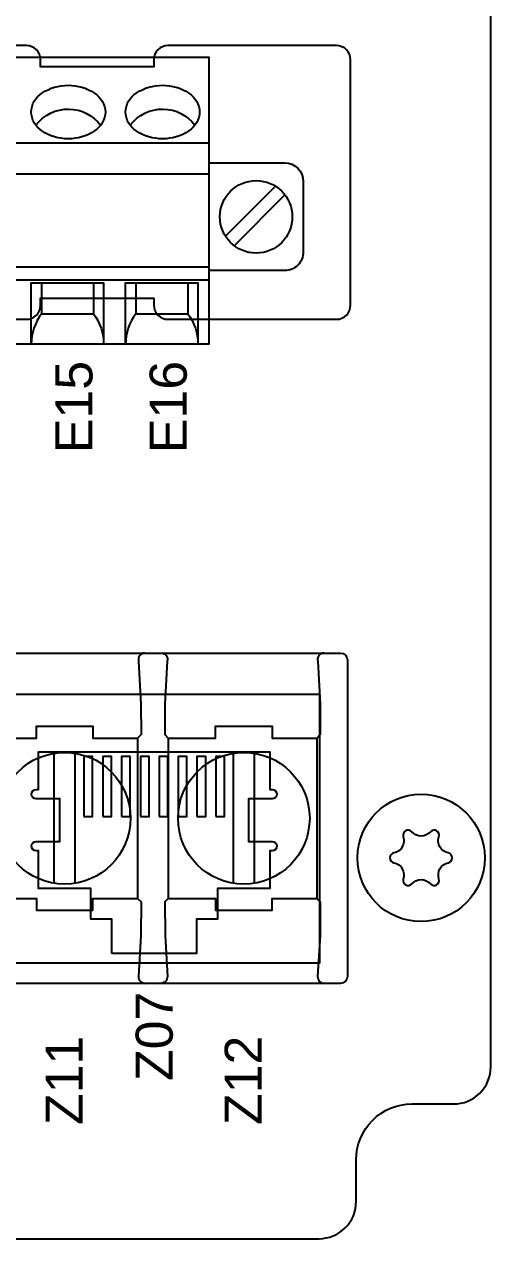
# Model space of a CAD drawing. Extents: x 0.3 to 23.7, y 0.2 to 17.8.
# Drawn here: x 22.011 to 23, y 1.569 to 4.142 of the extents above; entities that cross this region are included whole.
import ezdxf

# ---------------------------------------------------------------- set-up
doc = ezdxf.new("R2010")
doc.units = 0
doc.header["$MEASUREMENT"] = 0
for name, color, linetype in [('4_01__0-__EMPTY', 7, 'CONTINUOUS'), ('4_02__B-___3__DI___4__DO__', 7, 'CONTINUOUS'), ('4_03__1-___4__DI___4__DO_E', 7, 'CONTINUOUS'), ('4_04__C-___4__DI___4__DO_F', 7, 'CONTINUOUS'), ('4_05__D-___4__DI___3__DO_E', 7, 'CONTINUOUS'), ('4_06__2A___8__DO__ELECTROM', 7, 'CONTINUOUS'), ('4_07__2B___8__DO__ELECTROM', 7, 'CONTINUOUS'), ('4_08__2C___8__DO_ELECTROME', 7, 'CONTINUOUS'), ('4_09__2D___8__DO_ELECTROME', 7, 'CONTINUOUS'), ('4_10__2G___8__DO_ELECTROME', 7, 'CONTINUOUS'), ('4_11__3-___8__DI', 7, 'CONTINUOUS'), ('4_12__4-___14__DI', 7, 'CONTINUOUS'), ('4_13__5-___8__AI___20_MA_O', 7, 'CONTINUOUS'), ('4_14__6-___4__AI___4__AO__', 7, 'CONTINUOUS'), ('5_01__81__1_AMP_PHASE__1_A', 7, 'CONTINUOUS'), ('5_02__82__1_AMP_PHASE__5_A', 7, 'CONTINUOUS'), ('5_03__83__1_AMP_PHASE__2_5', 7, 'CONTINUOUS'), ('5_04__85__5_AMP_PHASE__5_A', 7, 'CONTINUOUS'), ('5_05__86__5_AMP_PHASE__1_A', 7, 'CONTINUOUS'), ('5_06__87__5_AMP_PHASE__2_5', 7, 'CONTINUOUS'), ('5_07__L1__1-NEUTRAL_ROGOWS', 7, 'CONTINUOUS'), ('6_00_____DWG', 7, 'CONTINUOUS')]:
    doc.layers.add(name, color=color, linetype=linetype)
doc.styles.add('ARIAL', font='arial.ttf')

msp = doc.modelspace()

# ---------------------------------------------------------------- linework, layer by layer
at = {"layer": '4_01__0-__EMPTY'}
msp.add_lwpolyline([(21.0502, 3.5171), (22.0155, 3.5171, 0.414214), (22.0453, 3.547), (22.0453, 3.5621), (22.2853, 3.5621), (22.2853, 3.547, 0.414214), (22.3152, 3.5171), (22.673, 3.5171, 0.414973), (22.7028, 3.547), (22.7028, 4.0672, 0.414973), (22.673, 4.0971), (22.3152, 4.0971, 0.414214), (22.2853, 4.0672), (22.2853, 4.0521), (22.0453, 4.0521), (22.0453, 4.0672, 0.414214), (22.0155, 4.0971), (21.0502, 4.0971, 0.414214)], format="xyb", dxfattribs=at)
at = {"layer": '4_02__B-___3__DI___4__DO__'}
msp.add_lwpolyline([(20.8024, 4.0728), (22.4024, 4.0728), (22.4024, 3.4641), (20.8024, 3.4641)], close=True, dxfattribs=at)
for points in [[(22.0252, 3.9563, -0.244062), (22.0483, 3.9964, -0.154167), (22.1039, 4.0129, -0.154167), (22.1596, 3.9964, -0.236767), (22.1827, 3.9563, -0.24406), (22.1596, 3.9163, -0.154167), (22.1039, 3.8997, -0.154167), (22.0483, 3.9163, -0.244061)], [(22.2252, 3.9563, -0.244062), (22.2483, 3.9964, -0.154167), (22.3039, 4.0129, -0.154167), (22.3596, 3.9964, -0.236767), (22.3827, 3.9563, -0.24406), (22.3596, 3.9163, -0.154167), (22.3039, 3.8997, -0.154167), (22.2483, 3.9163, -0.244061)]]:
    msp.add_lwpolyline(points, format="xyb", close=True, dxfattribs=at)
for points in [[(22.0353, 3.9283, -0.001746), (22.0354, 3.9284, -0.240907), (22.1055, 3.9626, -0.231198), (22.1725, 3.9284, -0.005828), (22.1728, 3.9285)], [(22.2353, 3.9283, -0.001746), (22.2354, 3.9284, -0.240907), (22.3055, 3.9626, -0.231198), (22.3725, 3.9284, -0.005828), (22.3728, 3.9285)], [(22.4024, 3.8486), (22.563, 3.8486, -0.414169), (22.6024, 3.8093), (22.6024, 3.6597, -0.414258), (22.563, 3.6203), (22.4024, 3.6203)], [(22.0472, 3.5941), (22.0472, 3.529, 0.162853), (22.0256, 3.4641, 1.944453)], [(22.1575, 3.5941), (22.1575, 3.529, -0.162853), (22.1791, 3.4641, -1.944453)], [(22.2472, 3.5941), (22.2472, 3.529, 0.162853), (22.2256, 3.4641, 1.944453)], [(22.3575, 3.5941), (22.3575, 3.529, -0.162853), (22.3791, 3.4641, -1.944453)]]:
    msp.add_lwpolyline(points, format="xyb", dxfattribs=at)
for points in [[(20.8024, 3.8912), (22.4024, 3.8912)], [(20.8024, 3.8257), (22.4024, 3.8257)], [(22.4375, 3.6931), (22.5434, 3.799)], [(22.4559, 3.6731), (22.5635, 3.7807)], [(20.8024, 3.6286), (22.4024, 3.6286)], [(20.8024, 3.6008), (22.4024, 3.6008)], [(22.0256, 3.4641), (22.0256, 3.5941), (22.1791, 3.5941), (22.1791, 3.4641)], [(22.2256, 3.4641), (22.2256, 3.5941), (22.3791, 3.5941), (22.3791, 3.4641)], [(22.0472, 3.529), (22.1575, 3.529)], [(22.2472, 3.529), (22.3575, 3.529)]]:
    msp.add_lwpolyline(points, dxfattribs=at)
msp.add_circle((22.5024, 3.7342), 0.0768, dxfattribs=at)
at = {"layer": '4_03__1-___4__DI___4__DO_E'}
msp.add_lwpolyline([(20.8024, 4.0728), (22.4024, 4.0728), (22.4024, 3.4641), (20.8024, 3.4641)], close=True, dxfattribs=at)
for points in [[(22.0252, 3.9563, -0.244062), (22.0483, 3.9964, -0.154167), (22.1039, 4.0129, -0.154167), (22.1596, 3.9964, -0.236767), (22.1827, 3.9563, -0.24406), (22.1596, 3.9163, -0.154167), (22.1039, 3.8997, -0.154167), (22.0483, 3.9163, -0.244061)], [(22.2252, 3.9563, -0.244062), (22.2483, 3.9964, -0.154167), (22.3039, 4.0129, -0.154167), (22.3596, 3.9964, -0.236767), (22.3827, 3.9563, -0.24406), (22.3596, 3.9163, -0.154167), (22.3039, 3.8997, -0.154167), (22.2483, 3.9163, -0.244061)]]:
    msp.add_lwpolyline(points, format="xyb", close=True, dxfattribs=at)
for points in [[(22.0353, 3.9283, -0.001746), (22.0354, 3.9284, -0.240907), (22.1055, 3.9626, -0.231198), (22.1725, 3.9284, -0.005828), (22.1728, 3.9285)], [(22.2353, 3.9283, -0.001746), (22.2354, 3.9284, -0.240907), (22.3055, 3.9626, -0.231198), (22.3725, 3.9284, -0.005828), (22.3728, 3.9285)], [(22.4024, 3.8486), (22.563, 3.8486, -0.414169), (22.6024, 3.8093), (22.6024, 3.6597, -0.414258), (22.563, 3.6203), (22.4024, 3.6203)], [(22.0472, 3.5941), (22.0472, 3.529, 0.162853), (22.0256, 3.4641, 1.944453)], [(22.1575, 3.5941), (22.1575, 3.529, -0.162853), (22.1791, 3.4641, -1.944453)], [(22.2472, 3.5941), (22.2472, 3.529, 0.162853), (22.2256, 3.4641, 1.944453)], [(22.3575, 3.5941), (22.3575, 3.529, -0.162853), (22.3791, 3.4641, -1.944453)]]:
    msp.add_lwpolyline(points, format="xyb", dxfattribs=at)
for points in [[(20.8024, 3.8912), (22.4024, 3.8912)], [(20.8024, 3.8257), (22.4024, 3.8257)], [(22.4375, 3.6931), (22.5434, 3.799)], [(22.4559, 3.6731), (22.5635, 3.7807)], [(20.8024, 3.6286), (22.4024, 3.6286)], [(20.8024, 3.6008), (22.4024, 3.6008)], [(22.0256, 3.4641), (22.0256, 3.5941), (22.1791, 3.5941), (22.1791, 3.4641)], [(22.2256, 3.4641), (22.2256, 3.5941), (22.3791, 3.5941), (22.3791, 3.4641)], [(22.0472, 3.529), (22.1575, 3.529)], [(22.2472, 3.529), (22.3575, 3.529)]]:
    msp.add_lwpolyline(points, dxfattribs=at)
msp.add_circle((22.5024, 3.7342), 0.0768, dxfattribs=at)
at = {"layer": '4_04__C-___4__DI___4__DO_F'}
msp.add_lwpolyline([(20.8024, 4.0728), (22.4024, 4.0728), (22.4024, 3.4641), (20.8024, 3.4641)], close=True, dxfattribs=at)
for points in [[(22.0252, 3.9563, -0.244062), (22.0483, 3.9964, -0.154167), (22.1039, 4.0129, -0.154167), (22.1596, 3.9964, -0.236767), (22.1827, 3.9563, -0.24406), (22.1596, 3.9163, -0.154167), (22.1039, 3.8997, -0.154167), (22.0483, 3.9163, -0.244061)], [(22.2252, 3.9563, -0.244062), (22.2483, 3.9964, -0.154167), (22.3039, 4.0129, -0.154167), (22.3596, 3.9964, -0.236767), (22.3827, 3.9563, -0.24406), (22.3596, 3.9163, -0.154167), (22.3039, 3.8997, -0.154167), (22.2483, 3.9163, -0.244061)]]:
    msp.add_lwpolyline(points, format="xyb", close=True, dxfattribs=at)
for points in [[(22.0353, 3.9283, -0.001746), (22.0354, 3.9284, -0.240907), (22.1055, 3.9626, -0.231198), (22.1725, 3.9284, -0.005828), (22.1728, 3.9285)], [(22.2353, 3.9283, -0.001746), (22.2354, 3.9284, -0.240907), (22.3055, 3.9626, -0.231198), (22.3725, 3.9284, -0.005828), (22.3728, 3.9285)], [(22.4024, 3.8486), (22.563, 3.8486, -0.414169), (22.6024, 3.8093), (22.6024, 3.6597, -0.414258), (22.563, 3.6203), (22.4024, 3.6203)], [(22.0472, 3.5941), (22.0472, 3.529, 0.162853), (22.0256, 3.4641, 1.944453)], [(22.1575, 3.5941), (22.1575, 3.529, -0.162853), (22.1791, 3.4641, -1.944453)], [(22.2472, 3.5941), (22.2472, 3.529, 0.162853), (22.2256, 3.4641, 1.944453)], [(22.3575, 3.5941), (22.3575, 3.529, -0.162853), (22.3791, 3.4641, -1.944453)]]:
    msp.add_lwpolyline(points, format="xyb", dxfattribs=at)
for points in [[(20.8024, 3.8912), (22.4024, 3.8912)], [(20.8024, 3.8257), (22.4024, 3.8257)], [(22.4375, 3.6931), (22.5434, 3.799)], [(22.4559, 3.6731), (22.5635, 3.7807)], [(20.8024, 3.6286), (22.4024, 3.6286)], [(20.8024, 3.6008), (22.4024, 3.6008)], [(22.0256, 3.4641), (22.0256, 3.5941), (22.1791, 3.5941), (22.1791, 3.4641)], [(22.2256, 3.4641), (22.2256, 3.5941), (22.3791, 3.5941), (22.3791, 3.4641)], [(22.0472, 3.529), (22.1575, 3.529)], [(22.2472, 3.529), (22.3575, 3.529)]]:
    msp.add_lwpolyline(points, dxfattribs=at)
msp.add_circle((22.5024, 3.7342), 0.0768, dxfattribs=at)
at = {"layer": '4_05__D-___4__DI___3__DO_E'}
msp.add_lwpolyline([(20.8024, 4.0728), (22.4024, 4.0728), (22.4024, 3.4641), (20.8024, 3.4641)], close=True, dxfattribs=at)
for points in [[(22.0252, 3.9563, -0.244062), (22.0483, 3.9964, -0.154167), (22.1039, 4.0129, -0.154167), (22.1596, 3.9964, -0.236767), (22.1827, 3.9563, -0.24406), (22.1596, 3.9163, -0.154167), (22.1039, 3.8997, -0.154167), (22.0483, 3.9163, -0.244061)], [(22.2252, 3.9563, -0.244062), (22.2483, 3.9964, -0.154167), (22.3039, 4.0129, -0.154167), (22.3596, 3.9964, -0.236767), (22.3827, 3.9563, -0.24406), (22.3596, 3.9163, -0.154167), (22.3039, 3.8997, -0.154167), (22.2483, 3.9163, -0.244061)]]:
    msp.add_lwpolyline(points, format="xyb", close=True, dxfattribs=at)
for points in [[(22.0353, 3.9283, -0.001746), (22.0354, 3.9284, -0.240907), (22.1055, 3.9626, -0.231198), (22.1725, 3.9284, -0.005828), (22.1728, 3.9285)], [(22.2353, 3.9283, -0.001746), (22.2354, 3.9284, -0.240907), (22.3055, 3.9626, -0.231198), (22.3725, 3.9284, -0.005828), (22.3728, 3.9285)], [(22.4024, 3.8486), (22.563, 3.8486, -0.414169), (22.6024, 3.8093), (22.6024, 3.6597, -0.414258), (22.563, 3.6203), (22.4024, 3.6203)], [(22.0472, 3.5941), (22.0472, 3.529, 0.162853), (22.0256, 3.4641, 1.944453)], [(22.1575, 3.5941), (22.1575, 3.529, -0.162853), (22.1791, 3.4641, -1.944453)], [(22.2472, 3.5941), (22.2472, 3.529, 0.162853), (22.2256, 3.4641, 1.944453)], [(22.3575, 3.5941), (22.3575, 3.529, -0.162853), (22.3791, 3.4641, -1.944453)]]:
    msp.add_lwpolyline(points, format="xyb", dxfattribs=at)
for points in [[(20.8024, 3.8912), (22.4024, 3.8912)], [(20.8024, 3.8257), (22.4024, 3.8257)], [(22.4375, 3.6931), (22.5434, 3.799)], [(22.4559, 3.6731), (22.5635, 3.7807)], [(20.8024, 3.6286), (22.4024, 3.6286)], [(20.8024, 3.6008), (22.4024, 3.6008)], [(22.0256, 3.4641), (22.0256, 3.5941), (22.1791, 3.5941), (22.1791, 3.4641)], [(22.2256, 3.4641), (22.2256, 3.5941), (22.3791, 3.5941), (22.3791, 3.4641)], [(22.0472, 3.529), (22.1575, 3.529)], [(22.2472, 3.529), (22.3575, 3.529)]]:
    msp.add_lwpolyline(points, dxfattribs=at)
msp.add_circle((22.5024, 3.7342), 0.0768, dxfattribs=at)
at = {"layer": '4_06__2A___8__DO__ELECTROM'}
msp.add_lwpolyline([(20.8024, 4.0728), (22.4024, 4.0728), (22.4024, 3.4641), (20.8024, 3.4641)], close=True, dxfattribs=at)
for points in [[(22.0252, 3.9563, -0.244062), (22.0483, 3.9964, -0.154167), (22.1039, 4.0129, -0.154167), (22.1596, 3.9964, -0.236767), (22.1827, 3.9563, -0.24406), (22.1596, 3.9163, -0.154167), (22.1039, 3.8997, -0.154167), (22.0483, 3.9163, -0.244061)], [(22.2252, 3.9563, -0.244062), (22.2483, 3.9964, -0.154167), (22.3039, 4.0129, -0.154167), (22.3596, 3.9964, -0.236767), (22.3827, 3.9563, -0.24406), (22.3596, 3.9163, -0.154167), (22.3039, 3.8997, -0.154167), (22.2483, 3.9163, -0.244061)]]:
    msp.add_lwpolyline(points, format="xyb", close=True, dxfattribs=at)
for points in [[(22.0353, 3.9283, -0.001746), (22.0354, 3.9284, -0.240907), (22.1055, 3.9626, -0.231198), (22.1725, 3.9284, -0.005828), (22.1728, 3.9285)], [(22.2353, 3.9283, -0.001746), (22.2354, 3.9284, -0.240907), (22.3055, 3.9626, -0.231198), (22.3725, 3.9284, -0.005828), (22.3728, 3.9285)], [(22.4024, 3.8486), (22.563, 3.8486, -0.414169), (22.6024, 3.8093), (22.6024, 3.6597, -0.414258), (22.563, 3.6203), (22.4024, 3.6203)], [(22.0472, 3.5941), (22.0472, 3.529, 0.162853), (22.0256, 3.4641, 1.944453)], [(22.1575, 3.5941), (22.1575, 3.529, -0.162853), (22.1791, 3.4641, -1.944453)], [(22.2472, 3.5941), (22.2472, 3.529, 0.162853), (22.2256, 3.4641, 1.944453)], [(22.3575, 3.5941), (22.3575, 3.529, -0.162853), (22.3791, 3.4641, -1.944453)]]:
    msp.add_lwpolyline(points, format="xyb", dxfattribs=at)
for points in [[(20.8024, 3.8912), (22.4024, 3.8912)], [(20.8024, 3.8257), (22.4024, 3.8257)], [(22.4375, 3.6931), (22.5434, 3.799)], [(22.4559, 3.6731), (22.5635, 3.7807)], [(20.8024, 3.6286), (22.4024, 3.6286)], [(20.8024, 3.6008), (22.4024, 3.6008)], [(22.0256, 3.4641), (22.0256, 3.5941), (22.1791, 3.5941), (22.1791, 3.4641)], [(22.2256, 3.4641), (22.2256, 3.5941), (22.3791, 3.5941), (22.3791, 3.4641)], [(22.0472, 3.529), (22.1575, 3.529)], [(22.2472, 3.529), (22.3575, 3.529)]]:
    msp.add_lwpolyline(points, dxfattribs=at)
msp.add_circle((22.5024, 3.7342), 0.0768, dxfattribs=at)
at = {"layer": '4_07__2B___8__DO__ELECTROM'}
msp.add_lwpolyline([(20.8024, 4.0728), (22.4024, 4.0728), (22.4024, 3.4641), (20.8024, 3.4641)], close=True, dxfattribs=at)
for points in [[(22.0252, 3.9563, -0.244062), (22.0483, 3.9964, -0.154167), (22.1039, 4.0129, -0.154167), (22.1596, 3.9964, -0.236767), (22.1827, 3.9563, -0.24406), (22.1596, 3.9163, -0.154167), (22.1039, 3.8997, -0.154167), (22.0483, 3.9163, -0.244061)], [(22.2252, 3.9563, -0.244062), (22.2483, 3.9964, -0.154167), (22.3039, 4.0129, -0.154167), (22.3596, 3.9964, -0.236767), (22.3827, 3.9563, -0.24406), (22.3596, 3.9163, -0.154167), (22.3039, 3.8997, -0.154167), (22.2483, 3.9163, -0.244061)]]:
    msp.add_lwpolyline(points, format="xyb", close=True, dxfattribs=at)
for points in [[(22.0353, 3.9283, -0.001746), (22.0354, 3.9284, -0.240907), (22.1055, 3.9626, -0.231198), (22.1725, 3.9284, -0.005828), (22.1728, 3.9285)], [(22.2353, 3.9283, -0.001746), (22.2354, 3.9284, -0.240907), (22.3055, 3.9626, -0.231198), (22.3725, 3.9284, -0.005828), (22.3728, 3.9285)], [(22.4024, 3.8486), (22.563, 3.8486, -0.414169), (22.6024, 3.8093), (22.6024, 3.6597, -0.414258), (22.563, 3.6203), (22.4024, 3.6203)], [(22.0472, 3.5941), (22.0472, 3.529, 0.162853), (22.0256, 3.4641, 1.944453)], [(22.1575, 3.5941), (22.1575, 3.529, -0.162853), (22.1791, 3.4641, -1.944453)], [(22.2472, 3.5941), (22.2472, 3.529, 0.162853), (22.2256, 3.4641, 1.944453)], [(22.3575, 3.5941), (22.3575, 3.529, -0.162853), (22.3791, 3.4641, -1.944453)]]:
    msp.add_lwpolyline(points, format="xyb", dxfattribs=at)
for points in [[(20.8024, 3.8912), (22.4024, 3.8912)], [(20.8024, 3.8257), (22.4024, 3.8257)], [(22.4375, 3.6931), (22.5434, 3.799)], [(22.4559, 3.6731), (22.5635, 3.7807)], [(20.8024, 3.6286), (22.4024, 3.6286)], [(20.8024, 3.6008), (22.4024, 3.6008)], [(22.0256, 3.4641), (22.0256, 3.5941), (22.1791, 3.5941), (22.1791, 3.4641)], [(22.2256, 3.4641), (22.2256, 3.5941), (22.3791, 3.5941), (22.3791, 3.4641)], [(22.0472, 3.529), (22.1575, 3.529)], [(22.2472, 3.529), (22.3575, 3.529)]]:
    msp.add_lwpolyline(points, dxfattribs=at)
msp.add_circle((22.5024, 3.7342), 0.0768, dxfattribs=at)
at = {"layer": '4_08__2C___8__DO_ELECTROME'}
msp.add_lwpolyline([(20.8024, 4.0728), (22.4024, 4.0728), (22.4024, 3.4641), (20.8024, 3.4641)], close=True, dxfattribs=at)
for points in [[(22.0252, 3.9563, -0.244062), (22.0483, 3.9964, -0.154167), (22.1039, 4.0129, -0.154167), (22.1596, 3.9964, -0.236767), (22.1827, 3.9563, -0.24406), (22.1596, 3.9163, -0.154167), (22.1039, 3.8997, -0.154167), (22.0483, 3.9163, -0.244061)], [(22.2252, 3.9563, -0.244062), (22.2483, 3.9964, -0.154167), (22.3039, 4.0129, -0.154167), (22.3596, 3.9964, -0.236767), (22.3827, 3.9563, -0.24406), (22.3596, 3.9163, -0.154167), (22.3039, 3.8997, -0.154167), (22.2483, 3.9163, -0.244061)]]:
    msp.add_lwpolyline(points, format="xyb", close=True, dxfattribs=at)
for points in [[(22.0353, 3.9283, -0.001746), (22.0354, 3.9284, -0.240907), (22.1055, 3.9626, -0.231198), (22.1725, 3.9284, -0.005828), (22.1728, 3.9285)], [(22.2353, 3.9283, -0.001746), (22.2354, 3.9284, -0.240907), (22.3055, 3.9626, -0.231198), (22.3725, 3.9284, -0.005828), (22.3728, 3.9285)], [(22.4024, 3.8486), (22.563, 3.8486, -0.414169), (22.6024, 3.8093), (22.6024, 3.6597, -0.414258), (22.563, 3.6203), (22.4024, 3.6203)], [(22.0472, 3.5941), (22.0472, 3.529, 0.162853), (22.0256, 3.4641, 1.944453)], [(22.1575, 3.5941), (22.1575, 3.529, -0.162853), (22.1791, 3.4641, -1.944453)], [(22.2472, 3.5941), (22.2472, 3.529, 0.162853), (22.2256, 3.4641, 1.944453)], [(22.3575, 3.5941), (22.3575, 3.529, -0.162853), (22.3791, 3.4641, -1.944453)]]:
    msp.add_lwpolyline(points, format="xyb", dxfattribs=at)
for points in [[(20.8024, 3.8912), (22.4024, 3.8912)], [(20.8024, 3.8257), (22.4024, 3.8257)], [(22.4375, 3.6931), (22.5434, 3.799)], [(22.4559, 3.6731), (22.5635, 3.7807)], [(20.8024, 3.6286), (22.4024, 3.6286)], [(20.8024, 3.6008), (22.4024, 3.6008)], [(22.0256, 3.4641), (22.0256, 3.5941), (22.1791, 3.5941), (22.1791, 3.4641)], [(22.2256, 3.4641), (22.2256, 3.5941), (22.3791, 3.5941), (22.3791, 3.4641)], [(22.0472, 3.529), (22.1575, 3.529)], [(22.2472, 3.529), (22.3575, 3.529)]]:
    msp.add_lwpolyline(points, dxfattribs=at)
msp.add_circle((22.5024, 3.7342), 0.0768, dxfattribs=at)
at = {"layer": '4_09__2D___8__DO_ELECTROME'}
msp.add_lwpolyline([(20.8024, 4.0728), (22.4024, 4.0728), (22.4024, 3.4641), (20.8024, 3.4641)], close=True, dxfattribs=at)
for points in [[(22.0252, 3.9563, -0.244062), (22.0483, 3.9964, -0.154167), (22.1039, 4.0129, -0.154167), (22.1596, 3.9964, -0.236767), (22.1827, 3.9563, -0.24406), (22.1596, 3.9163, -0.154167), (22.1039, 3.8997, -0.154167), (22.0483, 3.9163, -0.244061)], [(22.2252, 3.9563, -0.244062), (22.2483, 3.9964, -0.154167), (22.3039, 4.0129, -0.154167), (22.3596, 3.9964, -0.236767), (22.3827, 3.9563, -0.24406), (22.3596, 3.9163, -0.154167), (22.3039, 3.8997, -0.154167), (22.2483, 3.9163, -0.244061)]]:
    msp.add_lwpolyline(points, format="xyb", close=True, dxfattribs=at)
for points in [[(22.0353, 3.9283, -0.001746), (22.0354, 3.9284, -0.240907), (22.1055, 3.9626, -0.231198), (22.1725, 3.9284, -0.005828), (22.1728, 3.9285)], [(22.2353, 3.9283, -0.001746), (22.2354, 3.9284, -0.240907), (22.3055, 3.9626, -0.231198), (22.3725, 3.9284, -0.005828), (22.3728, 3.9285)], [(22.4024, 3.8486), (22.563, 3.8486, -0.414169), (22.6024, 3.8093), (22.6024, 3.6597, -0.414258), (22.563, 3.6203), (22.4024, 3.6203)], [(22.0472, 3.5941), (22.0472, 3.529, 0.162853), (22.0256, 3.4641, 1.944453)], [(22.1575, 3.5941), (22.1575, 3.529, -0.162853), (22.1791, 3.4641, -1.944453)], [(22.2472, 3.5941), (22.2472, 3.529, 0.162853), (22.2256, 3.4641, 1.944453)], [(22.3575, 3.5941), (22.3575, 3.529, -0.162853), (22.3791, 3.4641, -1.944453)]]:
    msp.add_lwpolyline(points, format="xyb", dxfattribs=at)
for points in [[(20.8024, 3.8912), (22.4024, 3.8912)], [(20.8024, 3.8257), (22.4024, 3.8257)], [(22.4375, 3.6931), (22.5434, 3.799)], [(22.4559, 3.6731), (22.5635, 3.7807)], [(20.8024, 3.6286), (22.4024, 3.6286)], [(20.8024, 3.6008), (22.4024, 3.6008)], [(22.0256, 3.4641), (22.0256, 3.5941), (22.1791, 3.5941), (22.1791, 3.4641)], [(22.2256, 3.4641), (22.2256, 3.5941), (22.3791, 3.5941), (22.3791, 3.4641)], [(22.0472, 3.529), (22.1575, 3.529)], [(22.2472, 3.529), (22.3575, 3.529)]]:
    msp.add_lwpolyline(points, dxfattribs=at)
msp.add_circle((22.5024, 3.7342), 0.0768, dxfattribs=at)
at = {"layer": '4_10__2G___8__DO_ELECTROME'}
msp.add_lwpolyline([(20.8024, 4.0728), (22.4024, 4.0728), (22.4024, 3.4641), (20.8024, 3.4641)], close=True, dxfattribs=at)
for points in [[(22.0252, 3.9563, -0.244062), (22.0483, 3.9964, -0.154167), (22.1039, 4.0129, -0.154167), (22.1596, 3.9964, -0.236767), (22.1827, 3.9563, -0.24406), (22.1596, 3.9163, -0.154167), (22.1039, 3.8997, -0.154167), (22.0483, 3.9163, -0.244061)], [(22.2252, 3.9563, -0.244062), (22.2483, 3.9964, -0.154167), (22.3039, 4.0129, -0.154167), (22.3596, 3.9964, -0.236767), (22.3827, 3.9563, -0.24406), (22.3596, 3.9163, -0.154167), (22.3039, 3.8997, -0.154167), (22.2483, 3.9163, -0.244061)]]:
    msp.add_lwpolyline(points, format="xyb", close=True, dxfattribs=at)
for points in [[(22.0353, 3.9283, -0.001746), (22.0354, 3.9284, -0.240907), (22.1055, 3.9626, -0.231198), (22.1725, 3.9284, -0.005828), (22.1728, 3.9285)], [(22.2353, 3.9283, -0.001746), (22.2354, 3.9284, -0.240907), (22.3055, 3.9626, -0.231198), (22.3725, 3.9284, -0.005828), (22.3728, 3.9285)], [(22.4024, 3.8486), (22.563, 3.8486, -0.414169), (22.6024, 3.8093), (22.6024, 3.6597, -0.414258), (22.563, 3.6203), (22.4024, 3.6203)], [(22.0472, 3.5941), (22.0472, 3.529, 0.162853), (22.0256, 3.4641, 1.944453)], [(22.1575, 3.5941), (22.1575, 3.529, -0.162853), (22.1791, 3.4641, -1.944453)], [(22.2472, 3.5941), (22.2472, 3.529, 0.162853), (22.2256, 3.4641, 1.944453)], [(22.3575, 3.5941), (22.3575, 3.529, -0.162853), (22.3791, 3.4641, -1.944453)]]:
    msp.add_lwpolyline(points, format="xyb", dxfattribs=at)
for points in [[(20.8024, 3.8912), (22.4024, 3.8912)], [(20.8024, 3.8257), (22.4024, 3.8257)], [(22.4375, 3.6931), (22.5434, 3.799)], [(22.4559, 3.6731), (22.5635, 3.7807)], [(20.8024, 3.6286), (22.4024, 3.6286)], [(20.8024, 3.6008), (22.4024, 3.6008)], [(22.0256, 3.4641), (22.0256, 3.5941), (22.1791, 3.5941), (22.1791, 3.4641)], [(22.2256, 3.4641), (22.2256, 3.5941), (22.3791, 3.5941), (22.3791, 3.4641)], [(22.0472, 3.529), (22.1575, 3.529)], [(22.2472, 3.529), (22.3575, 3.529)]]:
    msp.add_lwpolyline(points, dxfattribs=at)
msp.add_circle((22.5024, 3.7342), 0.0768, dxfattribs=at)
at = {"layer": '4_11__3-___8__DI'}
msp.add_lwpolyline([(20.8024, 4.0728), (22.4024, 4.0728), (22.4024, 3.4641), (20.8024, 3.4641)], close=True, dxfattribs=at)
for points in [[(22.0252, 3.9563, -0.244062), (22.0483, 3.9964, -0.154167), (22.1039, 4.0129, -0.154167), (22.1596, 3.9964, -0.236767), (22.1827, 3.9563, -0.24406), (22.1596, 3.9163, -0.154167), (22.1039, 3.8997, -0.154167), (22.0483, 3.9163, -0.244061)], [(22.2252, 3.9563, -0.244062), (22.2483, 3.9964, -0.154167), (22.3039, 4.0129, -0.154167), (22.3596, 3.9964, -0.236767), (22.3827, 3.9563, -0.24406), (22.3596, 3.9163, -0.154167), (22.3039, 3.8997, -0.154167), (22.2483, 3.9163, -0.244061)]]:
    msp.add_lwpolyline(points, format="xyb", close=True, dxfattribs=at)
for points in [[(22.0353, 3.9283, -0.001746), (22.0354, 3.9284, -0.240907), (22.1055, 3.9626, -0.231198), (22.1725, 3.9284, -0.005828), (22.1728, 3.9285)], [(22.2353, 3.9283, -0.001746), (22.2354, 3.9284, -0.240907), (22.3055, 3.9626, -0.231198), (22.3725, 3.9284, -0.005828), (22.3728, 3.9285)], [(22.4024, 3.8486), (22.563, 3.8486, -0.414169), (22.6024, 3.8093), (22.6024, 3.6597, -0.414258), (22.563, 3.6203), (22.4024, 3.6203)], [(22.0472, 3.5941), (22.0472, 3.529, 0.162853), (22.0256, 3.4641, 1.944453)], [(22.1575, 3.5941), (22.1575, 3.529, -0.162853), (22.1791, 3.4641, -1.944453)], [(22.2472, 3.5941), (22.2472, 3.529, 0.162853), (22.2256, 3.4641, 1.944453)], [(22.3575, 3.5941), (22.3575, 3.529, -0.162853), (22.3791, 3.4641, -1.944453)]]:
    msp.add_lwpolyline(points, format="xyb", dxfattribs=at)
for points in [[(20.8024, 3.8912), (22.4024, 3.8912)], [(20.8024, 3.8257), (22.4024, 3.8257)], [(22.4375, 3.6931), (22.5434, 3.799)], [(22.4559, 3.6731), (22.5635, 3.7807)], [(20.8024, 3.6286), (22.4024, 3.6286)], [(20.8024, 3.6008), (22.4024, 3.6008)], [(22.0256, 3.4641), (22.0256, 3.5941), (22.1791, 3.5941), (22.1791, 3.4641)], [(22.2256, 3.4641), (22.2256, 3.5941), (22.3791, 3.5941), (22.3791, 3.4641)], [(22.0472, 3.529), (22.1575, 3.529)], [(22.2472, 3.529), (22.3575, 3.529)]]:
    msp.add_lwpolyline(points, dxfattribs=at)
msp.add_circle((22.5024, 3.7342), 0.0768, dxfattribs=at)
at = {"layer": '4_12__4-___14__DI'}
msp.add_lwpolyline([(20.8024, 4.0728), (22.4024, 4.0728), (22.4024, 3.4641), (20.8024, 3.4641)], close=True, dxfattribs=at)
for points in [[(22.0252, 3.9563, -0.244062), (22.0483, 3.9964, -0.154167), (22.1039, 4.0129, -0.154167), (22.1596, 3.9964, -0.236767), (22.1827, 3.9563, -0.24406), (22.1596, 3.9163, -0.154167), (22.1039, 3.8997, -0.154167), (22.0483, 3.9163, -0.244061)], [(22.2252, 3.9563, -0.244062), (22.2483, 3.9964, -0.154167), (22.3039, 4.0129, -0.154167), (22.3596, 3.9964, -0.236767), (22.3827, 3.9563, -0.24406), (22.3596, 3.9163, -0.154167), (22.3039, 3.8997, -0.154167), (22.2483, 3.9163, -0.244061)]]:
    msp.add_lwpolyline(points, format="xyb", close=True, dxfattribs=at)
for points in [[(22.0353, 3.9283, -0.001746), (22.0354, 3.9284, -0.240907), (22.1055, 3.9626, -0.231198), (22.1725, 3.9284, -0.005828), (22.1728, 3.9285)], [(22.2353, 3.9283, -0.001746), (22.2354, 3.9284, -0.240907), (22.3055, 3.9626, -0.231198), (22.3725, 3.9284, -0.005828), (22.3728, 3.9285)], [(22.4024, 3.8486), (22.563, 3.8486, -0.414169), (22.6024, 3.8093), (22.6024, 3.6597, -0.414258), (22.563, 3.6203), (22.4024, 3.6203)], [(22.0472, 3.5941), (22.0472, 3.529, 0.162853), (22.0256, 3.4641, 1.944453)], [(22.1575, 3.5941), (22.1575, 3.529, -0.162853), (22.1791, 3.4641, -1.944453)], [(22.2472, 3.5941), (22.2472, 3.529, 0.162853), (22.2256, 3.4641, 1.944453)], [(22.3575, 3.5941), (22.3575, 3.529, -0.162853), (22.3791, 3.4641, -1.944453)]]:
    msp.add_lwpolyline(points, format="xyb", dxfattribs=at)
for points in [[(20.8024, 3.8912), (22.4024, 3.8912)], [(20.8024, 3.8257), (22.4024, 3.8257)], [(22.4375, 3.6931), (22.5434, 3.799)], [(22.4559, 3.6731), (22.5635, 3.7807)], [(20.8024, 3.6286), (22.4024, 3.6286)], [(20.8024, 3.6008), (22.4024, 3.6008)], [(22.0256, 3.4641), (22.0256, 3.5941), (22.1791, 3.5941), (22.1791, 3.4641)], [(22.2256, 3.4641), (22.2256, 3.5941), (22.3791, 3.5941), (22.3791, 3.4641)], [(22.0472, 3.529), (22.1575, 3.529)], [(22.2472, 3.529), (22.3575, 3.529)]]:
    msp.add_lwpolyline(points, dxfattribs=at)
msp.add_circle((22.5024, 3.7342), 0.0768, dxfattribs=at)
at = {"layer": '4_13__5-___8__AI___20_MA_O'}
msp.add_lwpolyline([(20.8024, 4.0728), (22.4024, 4.0728), (22.4024, 3.4641), (20.8024, 3.4641)], close=True, dxfattribs=at)
for points in [[(22.0252, 3.9563, -0.244062), (22.0483, 3.9964, -0.154167), (22.1039, 4.0129, -0.154167), (22.1596, 3.9964, -0.236767), (22.1827, 3.9563, -0.24406), (22.1596, 3.9163, -0.154167), (22.1039, 3.8997, -0.154167), (22.0483, 3.9163, -0.244061)], [(22.2252, 3.9563, -0.244062), (22.2483, 3.9964, -0.154167), (22.3039, 4.0129, -0.154167), (22.3596, 3.9964, -0.236767), (22.3827, 3.9563, -0.24406), (22.3596, 3.9163, -0.154167), (22.3039, 3.8997, -0.154167), (22.2483, 3.9163, -0.244061)]]:
    msp.add_lwpolyline(points, format="xyb", close=True, dxfattribs=at)
for points in [[(22.0353, 3.9283, -0.001746), (22.0354, 3.9284, -0.240907), (22.1055, 3.9626, -0.231198), (22.1725, 3.9284, -0.005828), (22.1728, 3.9285)], [(22.2353, 3.9283, -0.001746), (22.2354, 3.9284, -0.240907), (22.3055, 3.9626, -0.231198), (22.3725, 3.9284, -0.005828), (22.3728, 3.9285)], [(22.4024, 3.8486), (22.563, 3.8486, -0.414169), (22.6024, 3.8093), (22.6024, 3.6597, -0.414258), (22.563, 3.6203), (22.4024, 3.6203)], [(22.0472, 3.5941), (22.0472, 3.529, 0.162853), (22.0256, 3.4641, 1.944453)], [(22.1575, 3.5941), (22.1575, 3.529, -0.162853), (22.1791, 3.4641, -1.944453)], [(22.2472, 3.5941), (22.2472, 3.529, 0.162853), (22.2256, 3.4641, 1.944453)], [(22.3575, 3.5941), (22.3575, 3.529, -0.162853), (22.3791, 3.4641, -1.944453)]]:
    msp.add_lwpolyline(points, format="xyb", dxfattribs=at)
for points in [[(20.8024, 3.8912), (22.4024, 3.8912)], [(20.8024, 3.8257), (22.4024, 3.8257)], [(22.4375, 3.6931), (22.5434, 3.799)], [(22.4559, 3.6731), (22.5635, 3.7807)], [(20.8024, 3.6286), (22.4024, 3.6286)], [(20.8024, 3.6008), (22.4024, 3.6008)], [(22.0256, 3.4641), (22.0256, 3.5941), (22.1791, 3.5941), (22.1791, 3.4641)], [(22.2256, 3.4641), (22.2256, 3.5941), (22.3791, 3.5941), (22.3791, 3.4641)], [(22.0472, 3.529), (22.1575, 3.529)], [(22.2472, 3.529), (22.3575, 3.529)]]:
    msp.add_lwpolyline(points, dxfattribs=at)
msp.add_circle((22.5024, 3.7342), 0.0768, dxfattribs=at)
at = {"layer": '4_14__6-___4__AI___4__AO__'}
msp.add_lwpolyline([(20.8024, 4.0728), (22.4024, 4.0728), (22.4024, 3.4641), (20.8024, 3.4641)], close=True, dxfattribs=at)
for points in [[(22.0252, 3.9563, -0.244062), (22.0483, 3.9964, -0.154167), (22.1039, 4.0129, -0.154167), (22.1596, 3.9964, -0.236767), (22.1827, 3.9563, -0.24406), (22.1596, 3.9163, -0.154167), (22.1039, 3.8997, -0.154167), (22.0483, 3.9163, -0.244061)], [(22.2252, 3.9563, -0.244062), (22.2483, 3.9964, -0.154167), (22.3039, 4.0129, -0.154167), (22.3596, 3.9964, -0.236767), (22.3827, 3.9563, -0.24406), (22.3596, 3.9163, -0.154167), (22.3039, 3.8997, -0.154167), (22.2483, 3.9163, -0.244061)]]:
    msp.add_lwpolyline(points, format="xyb", close=True, dxfattribs=at)
for points in [[(22.0353, 3.9283, -0.001746), (22.0354, 3.9284, -0.240907), (22.1055, 3.9626, -0.231198), (22.1725, 3.9284, -0.005828), (22.1728, 3.9285)], [(22.2353, 3.9283, -0.001746), (22.2354, 3.9284, -0.240907), (22.3055, 3.9626, -0.231198), (22.3725, 3.9284, -0.005828), (22.3728, 3.9285)], [(22.4024, 3.8486), (22.563, 3.8486, -0.414169), (22.6024, 3.8093), (22.6024, 3.6597, -0.414258), (22.563, 3.6203), (22.4024, 3.6203)], [(22.0472, 3.5941), (22.0472, 3.529, 0.162853), (22.0256, 3.4641, 1.944453)], [(22.1575, 3.5941), (22.1575, 3.529, -0.162853), (22.1791, 3.4641, -1.944453)], [(22.2472, 3.5941), (22.2472, 3.529, 0.162853), (22.2256, 3.4641, 1.944453)], [(22.3575, 3.5941), (22.3575, 3.529, -0.162853), (22.3791, 3.4641, -1.944453)]]:
    msp.add_lwpolyline(points, format="xyb", dxfattribs=at)
for points in [[(20.8024, 3.8912), (22.4024, 3.8912)], [(20.8024, 3.8257), (22.4024, 3.8257)], [(22.4375, 3.6931), (22.5434, 3.799)], [(22.4559, 3.6731), (22.5635, 3.7807)], [(20.8024, 3.6286), (22.4024, 3.6286)], [(20.8024, 3.6008), (22.4024, 3.6008)], [(22.0256, 3.4641), (22.0256, 3.5941), (22.1791, 3.5941), (22.1791, 3.4641)], [(22.2256, 3.4641), (22.2256, 3.5941), (22.3791, 3.5941), (22.3791, 3.4641)], [(22.0472, 3.529), (22.1575, 3.529)], [(22.2472, 3.529), (22.3575, 3.529)]]:
    msp.add_lwpolyline(points, dxfattribs=at)
msp.add_circle((22.5024, 3.7342), 0.0768, dxfattribs=at)
at = {"layer": '5_01__81__1_AMP_PHASE__1_A'}
msp.add_lwpolyline([(20.3661, 2.8098), (22.6811, 2.8098, -0.414186), (22.6961, 2.7948), (22.6961, 2.1248, -0.414214), (22.6811, 2.1098), (20.3661, 2.1098, -0.414485), (20.3511, 2.1248), (20.3511, 2.7948, -0.413969)], format="xyb", close=True, dxfattribs=at)
for points in [[(22.2662, 2.8097, 0.49765), (22.2532, 2.7927), (22.2581, 2.7017), (22.2584, 2.6371), (22.2511, 2.6298), (22.2511, 2.2898), (22.2584, 2.2824), (22.2579, 2.2113), (22.2529, 2.1243, 0.428696), (22.2672, 2.1098, -6.093453)], [(22.3011, 2.8097, -0.49765), (22.314, 2.7927), (22.3091, 2.7017), (22.3088, 2.6371), (22.3161, 2.6298), (22.3161, 2.2898), (22.3088, 2.2824), (22.3093, 2.2113), (22.3143, 2.1243, -0.428696), (22.3, 2.1098, 6.093453)], [(22.6462, 2.8097, 0.49765), (22.6332, 2.7927), (22.6382, 2.7017), (22.6384, 2.6371), (22.6311, 2.6298), (22.6311, 2.2898), (22.6384, 2.2824), (22.638, 2.2113), (22.6329, 2.1243, 0.428696), (22.6472, 2.1098, -6.093453)]]:
    msp.add_lwpolyline(points, format="xyb", dxfattribs=at)
for points in [[(21.9364, 2.6298), (22.0364, 2.6298), (22.0364, 2.6548), (22.1564, 2.6548), (22.1564, 2.6298), (22.2512, 2.6296)], [(22.3164, 2.6298), (22.4164, 2.6298), (22.4164, 2.6548), (22.5364, 2.6548), (22.5364, 2.6298), (22.6312, 2.6296)], [(22.0742, 2.3219), (22.0742, 2.5976)], [(22.1182, 2.5977), (22.1182, 2.3218)], [(22.4542, 2.3219), (22.4542, 2.5976)], [(22.4982, 2.5977), (22.4982, 2.3218)], [(21.9364, 2.2898), (22.0364, 2.2898), (22.0364, 2.2648), (22.1564, 2.2648), (22.1564, 2.2898), (22.2512, 2.2899)], [(22.3164, 2.2898), (22.4164, 2.2898), (22.4164, 2.2648), (22.5364, 2.2648), (22.5364, 2.2898), (22.6312, 2.2899)]]:
    msp.add_lwpolyline(points, dxfattribs=at)
for centre in [(22.0964, 2.4598), (22.4764, 2.4598)]:
    msp.add_circle(centre, 0.1396, dxfattribs=at)
at = {"layer": '5_02__82__1_AMP_PHASE__5_A'}
msp.add_lwpolyline([(20.3661, 2.8098), (22.6811, 2.8098, -0.414186), (22.6961, 2.7948), (22.6961, 2.1248, -0.414214), (22.6811, 2.1098), (20.3661, 2.1098, -0.414485), (20.3511, 2.1248), (20.3511, 2.7948, -0.413969)], format="xyb", close=True, dxfattribs=at)
for points in [[(22.2662, 2.8097, 0.49765), (22.2532, 2.7927), (22.2581, 2.7017), (22.2584, 2.6371), (22.2511, 2.6298), (22.2511, 2.2898), (22.2584, 2.2824), (22.2579, 2.2113), (22.2529, 2.1243, 0.428696), (22.2672, 2.1098, -6.093453)], [(22.3011, 2.8097, -0.49765), (22.314, 2.7927), (22.3091, 2.7017), (22.3088, 2.6371), (22.3161, 2.6298), (22.3161, 2.2898), (22.3088, 2.2824), (22.3093, 2.2113), (22.3143, 2.1243, -0.428696), (22.3, 2.1098, 6.093453)], [(22.6462, 2.8097, 0.49765), (22.6332, 2.7927), (22.6382, 2.7017), (22.6384, 2.6371), (22.6311, 2.6298), (22.6311, 2.2898), (22.6384, 2.2824), (22.638, 2.2113), (22.6329, 2.1243, 0.428696), (22.6472, 2.1098, -6.093453)]]:
    msp.add_lwpolyline(points, format="xyb", dxfattribs=at)
for points in [[(21.9364, 2.6298), (22.0364, 2.6298), (22.0364, 2.6548), (22.1564, 2.6548), (22.1564, 2.6298), (22.2512, 2.6296)], [(22.3164, 2.6298), (22.4164, 2.6298), (22.4164, 2.6548), (22.5364, 2.6548), (22.5364, 2.6298), (22.6312, 2.6296)], [(22.0742, 2.3219), (22.0742, 2.5976)], [(22.1182, 2.5977), (22.1182, 2.3218)], [(22.4542, 2.3219), (22.4542, 2.5976)], [(22.4982, 2.5977), (22.4982, 2.3218)], [(21.9364, 2.2898), (22.0364, 2.2898), (22.0364, 2.2648), (22.1564, 2.2648), (22.1564, 2.2898), (22.2512, 2.2899)], [(22.3164, 2.2898), (22.4164, 2.2898), (22.4164, 2.2648), (22.5364, 2.2648), (22.5364, 2.2898), (22.6312, 2.2899)]]:
    msp.add_lwpolyline(points, dxfattribs=at)
for centre in [(22.0964, 2.4598), (22.4764, 2.4598)]:
    msp.add_circle(centre, 0.1396, dxfattribs=at)
at = {"layer": '5_03__83__1_AMP_PHASE__2_5'}
msp.add_lwpolyline([(20.3661, 2.8098), (22.6811, 2.8098, -0.414186), (22.6961, 2.7948), (22.6961, 2.1248, -0.414214), (22.6811, 2.1098), (20.3661, 2.1098, -0.414485), (20.3511, 2.1248), (20.3511, 2.7948, -0.413969)], format="xyb", close=True, dxfattribs=at)
for points in [[(22.2662, 2.8097, 0.49765), (22.2532, 2.7927), (22.2581, 2.7017), (22.2584, 2.6371), (22.2511, 2.6298), (22.2511, 2.2898), (22.2584, 2.2824), (22.2579, 2.2113), (22.2529, 2.1243, 0.428696), (22.2672, 2.1098, -6.093453)], [(22.3011, 2.8097, -0.49765), (22.314, 2.7927), (22.3091, 2.7017), (22.3088, 2.6371), (22.3161, 2.6298), (22.3161, 2.2898), (22.3088, 2.2824), (22.3093, 2.2113), (22.3143, 2.1243, -0.428696), (22.3, 2.1098, 6.093453)], [(22.6462, 2.8097, 0.49765), (22.6332, 2.7927), (22.6382, 2.7017), (22.6384, 2.6371), (22.6311, 2.6298), (22.6311, 2.2898), (22.6384, 2.2824), (22.638, 2.2113), (22.6329, 2.1243, 0.428696), (22.6472, 2.1098, -6.093453)]]:
    msp.add_lwpolyline(points, format="xyb", dxfattribs=at)
for points in [[(21.9364, 2.6298), (22.0364, 2.6298), (22.0364, 2.6548), (22.1564, 2.6548), (22.1564, 2.6298), (22.2512, 2.6296)], [(22.3164, 2.6298), (22.4164, 2.6298), (22.4164, 2.6548), (22.5364, 2.6548), (22.5364, 2.6298), (22.6312, 2.6296)], [(22.0742, 2.3219), (22.0742, 2.5976)], [(22.1182, 2.5977), (22.1182, 2.3218)], [(22.4542, 2.3219), (22.4542, 2.5976)], [(22.4982, 2.5977), (22.4982, 2.3218)], [(21.9364, 2.2898), (22.0364, 2.2898), (22.0364, 2.2648), (22.1564, 2.2648), (22.1564, 2.2898), (22.2512, 2.2899)], [(22.3164, 2.2898), (22.4164, 2.2898), (22.4164, 2.2648), (22.5364, 2.2648), (22.5364, 2.2898), (22.6312, 2.2899)]]:
    msp.add_lwpolyline(points, dxfattribs=at)
for centre in [(22.0964, 2.4598), (22.4764, 2.4598)]:
    msp.add_circle(centre, 0.1396, dxfattribs=at)
at = {"layer": '5_04__85__5_AMP_PHASE__5_A'}
msp.add_lwpolyline([(20.3661, 2.8098), (22.6811, 2.8098, -0.414186), (22.6961, 2.7948), (22.6961, 2.1248, -0.414214), (22.6811, 2.1098), (20.3661, 2.1098, -0.414485), (20.3511, 2.1248), (20.3511, 2.7948, -0.413969)], format="xyb", close=True, dxfattribs=at)
for points in [[(22.2662, 2.8097, 0.49765), (22.2532, 2.7927), (22.2581, 2.7017), (22.2584, 2.6371), (22.2511, 2.6298), (22.2511, 2.2898), (22.2584, 2.2824), (22.2579, 2.2113), (22.2529, 2.1243, 0.428696), (22.2672, 2.1098, -6.093453)], [(22.3011, 2.8097, -0.49765), (22.314, 2.7927), (22.3091, 2.7017), (22.3088, 2.6371), (22.3161, 2.6298), (22.3161, 2.2898), (22.3088, 2.2824), (22.3093, 2.2113), (22.3143, 2.1243, -0.428696), (22.3, 2.1098, 6.093453)], [(22.6462, 2.8097, 0.49765), (22.6332, 2.7927), (22.6382, 2.7017), (22.6384, 2.6371), (22.6311, 2.6298), (22.6311, 2.2898), (22.6384, 2.2824), (22.638, 2.2113), (22.6329, 2.1243, 0.428696), (22.6472, 2.1098, -6.093453)]]:
    msp.add_lwpolyline(points, format="xyb", dxfattribs=at)
for points in [[(21.9364, 2.6298), (22.0364, 2.6298), (22.0364, 2.6548), (22.1564, 2.6548), (22.1564, 2.6298), (22.2512, 2.6296)], [(22.3164, 2.6298), (22.4164, 2.6298), (22.4164, 2.6548), (22.5364, 2.6548), (22.5364, 2.6298), (22.6312, 2.6296)], [(22.0742, 2.3219), (22.0742, 2.5976)], [(22.1182, 2.5977), (22.1182, 2.3218)], [(22.4542, 2.3219), (22.4542, 2.5976)], [(22.4982, 2.5977), (22.4982, 2.3218)], [(21.9364, 2.2898), (22.0364, 2.2898), (22.0364, 2.2648), (22.1564, 2.2648), (22.1564, 2.2898), (22.2512, 2.2899)], [(22.3164, 2.2898), (22.4164, 2.2898), (22.4164, 2.2648), (22.5364, 2.2648), (22.5364, 2.2898), (22.6312, 2.2899)]]:
    msp.add_lwpolyline(points, dxfattribs=at)
for centre in [(22.0964, 2.4598), (22.4764, 2.4598)]:
    msp.add_circle(centre, 0.1396, dxfattribs=at)
at = {"layer": '5_05__86__5_AMP_PHASE__1_A'}
msp.add_lwpolyline([(20.3661, 2.8098), (22.6811, 2.8098, -0.414186), (22.6961, 2.7948), (22.6961, 2.1248, -0.414214), (22.6811, 2.1098), (20.3661, 2.1098, -0.414485), (20.3511, 2.1248), (20.3511, 2.7948, -0.413969)], format="xyb", close=True, dxfattribs=at)
for points in [[(22.2662, 2.8097, 0.49765), (22.2532, 2.7927), (22.2581, 2.7017), (22.2584, 2.6371), (22.2511, 2.6298), (22.2511, 2.2898), (22.2584, 2.2824), (22.2579, 2.2113), (22.2529, 2.1243, 0.428696), (22.2672, 2.1098, -6.093453)], [(22.3011, 2.8097, -0.49765), (22.314, 2.7927), (22.3091, 2.7017), (22.3088, 2.6371), (22.3161, 2.6298), (22.3161, 2.2898), (22.3088, 2.2824), (22.3093, 2.2113), (22.3143, 2.1243, -0.428696), (22.3, 2.1098, 6.093453)], [(22.6462, 2.8097, 0.49765), (22.6332, 2.7927), (22.6382, 2.7017), (22.6384, 2.6371), (22.6311, 2.6298), (22.6311, 2.2898), (22.6384, 2.2824), (22.638, 2.2113), (22.6329, 2.1243, 0.428696), (22.6472, 2.1098, -6.093453)]]:
    msp.add_lwpolyline(points, format="xyb", dxfattribs=at)
for points in [[(21.9364, 2.6298), (22.0364, 2.6298), (22.0364, 2.6548), (22.1564, 2.6548), (22.1564, 2.6298), (22.2512, 2.6296)], [(22.3164, 2.6298), (22.4164, 2.6298), (22.4164, 2.6548), (22.5364, 2.6548), (22.5364, 2.6298), (22.6312, 2.6296)], [(22.0742, 2.3219), (22.0742, 2.5976)], [(22.1182, 2.5977), (22.1182, 2.3218)], [(22.4542, 2.3219), (22.4542, 2.5976)], [(22.4982, 2.5977), (22.4982, 2.3218)], [(21.9364, 2.2898), (22.0364, 2.2898), (22.0364, 2.2648), (22.1564, 2.2648), (22.1564, 2.2898), (22.2512, 2.2899)], [(22.3164, 2.2898), (22.4164, 2.2898), (22.4164, 2.2648), (22.5364, 2.2648), (22.5364, 2.2898), (22.6312, 2.2899)]]:
    msp.add_lwpolyline(points, dxfattribs=at)
for centre in [(22.0964, 2.4598), (22.4764, 2.4598)]:
    msp.add_circle(centre, 0.1396, dxfattribs=at)
at = {"layer": '5_06__87__5_AMP_PHASE__2_5'}
msp.add_lwpolyline([(20.3661, 2.8098), (22.6811, 2.8098, -0.414186), (22.6961, 2.7948), (22.6961, 2.1248, -0.414214), (22.6811, 2.1098), (20.3661, 2.1098, -0.414485), (20.3511, 2.1248), (20.3511, 2.7948, -0.413969)], format="xyb", close=True, dxfattribs=at)
for points in [[(22.2662, 2.8097, 0.49765), (22.2532, 2.7927), (22.2581, 2.7017), (22.2584, 2.6371), (22.2511, 2.6298), (22.2511, 2.2898), (22.2584, 2.2824), (22.2579, 2.2113), (22.2529, 2.1243, 0.428696), (22.2672, 2.1098, -6.093453)], [(22.3011, 2.8097, -0.49765), (22.314, 2.7927), (22.3091, 2.7017), (22.3088, 2.6371), (22.3161, 2.6298), (22.3161, 2.2898), (22.3088, 2.2824), (22.3093, 2.2113), (22.3143, 2.1243, -0.428696), (22.3, 2.1098, 6.093453)], [(22.6462, 2.8097, 0.49765), (22.6332, 2.7927), (22.6382, 2.7017), (22.6384, 2.6371), (22.6311, 2.6298), (22.6311, 2.2898), (22.6384, 2.2824), (22.638, 2.2113), (22.6329, 2.1243, 0.428696), (22.6472, 2.1098, -6.093453)]]:
    msp.add_lwpolyline(points, format="xyb", dxfattribs=at)
for points in [[(21.9364, 2.6298), (22.0364, 2.6298), (22.0364, 2.6548), (22.1564, 2.6548), (22.1564, 2.6298), (22.2512, 2.6296)], [(22.3164, 2.6298), (22.4164, 2.6298), (22.4164, 2.6548), (22.5364, 2.6548), (22.5364, 2.6298), (22.6312, 2.6296)], [(22.0742, 2.3219), (22.0742, 2.5976)], [(22.1182, 2.5977), (22.1182, 2.3218)], [(22.4542, 2.3219), (22.4542, 2.5976)], [(22.4982, 2.5977), (22.4982, 2.3218)], [(21.9364, 2.2898), (22.0364, 2.2898), (22.0364, 2.2648), (22.1564, 2.2648), (22.1564, 2.2898), (22.2512, 2.2899)], [(22.3164, 2.2898), (22.4164, 2.2898), (22.4164, 2.2648), (22.5364, 2.2648), (22.5364, 2.2898), (22.6312, 2.2899)]]:
    msp.add_lwpolyline(points, dxfattribs=at)
for centre in [(22.0964, 2.4598), (22.4764, 2.4598)]:
    msp.add_circle(centre, 0.1396, dxfattribs=at)
at = {"layer": '5_07__L1__1-NEUTRAL_ROGOWS'}
for points in [[(20.8356, 2.1525), (20.8356, 2.7226), (22.6368, 2.7226), (22.6368, 2.1525)], [(22.137, 2.4632), (22.1555, 2.4632), (22.1555, 2.5907), (22.137, 2.5907)], [(22.177, 2.4632), (22.1955, 2.4632), (22.1955, 2.5907), (22.177, 2.5907)], [(22.217, 2.4632), (22.2355, 2.4632), (22.2355, 2.5907), (22.217, 2.5907)], [(22.257, 2.4632), (22.2755, 2.4632), (22.2755, 2.5907), (22.257, 2.5907)], [(22.297, 2.4632), (22.3155, 2.4632), (22.3155, 2.5907), (22.297, 2.5907)], [(22.337, 2.4632), (22.3555, 2.4632), (22.3555, 2.5907), (22.337, 2.5907)], [(22.377, 2.4632), (22.3955, 2.4632), (22.3955, 2.5907), (22.377, 2.5907)], [(22.417, 2.4632), (22.4355, 2.4632), (22.4355, 2.5907), (22.417, 2.5907)]]:
    msp.add_lwpolyline(points, close=True, dxfattribs=at)
msp.add_lwpolyline([(22.1962, 2.1734), (22.1962, 2.2457), (22.1522, 2.2457), (22.1522, 2.3107), (22.0412, 2.3107), (22.0412, 2.3907), (22.0362, 2.3907, -1), (22.0362, 2.4107), (22.0862, 2.4107), (22.0862, 2.5007), (22.0362, 2.5007, -1), (22.0362, 2.5207), (22.0412, 2.5207), (22.0412, 2.6007), (22.5312, 2.6007), (22.5312, 2.5207), (22.5362, 2.5207, -1), (22.5362, 2.5007), (22.4862, 2.5007), (22.4862, 2.4107), (22.5362, 2.4107, -1), (22.5362, 2.3907), (22.5312, 2.3907), (22.5312, 2.3107), (22.4202, 2.3107), (22.4202, 2.2457), (22.3762, 2.2457), (22.3762, 2.1734)], format="xyb", close=True, dxfattribs=at)
at = {"layer": '6_00_____DWG'}
for points in [[(17.9705, 1.5688), (22.6358, 1.5688, 0.414214), (22.7146, 1.6476), (22.7146, 1.7361, -0.414214), (22.8327, 1.8543), (22.9213, 1.8543, 0.414214), (23, 1.933), (23, 8.4881, 0.414214), (22.9213, 8.5669), (22.8327, 8.5669, -0.414214), (22.7146, 8.685), (22.7146, 8.7735, 0.414214), (22.6358, 8.8523), (17.9705, 8.8523, 0.414214), (17.8917, 8.7735), (17.8917, 8.685, -0.414214), (17.7736, 8.5669), (17.685, 8.5669, 0.414214), (17.6063, 8.4881), (17.6063, 1.933, 0.414214), (17.685, 1.8543), (17.7736, 1.8543, -0.414214), (17.8917, 1.7361), (17.8917, 1.6476, 0.414214)], [(22.8923, 2.3527, -0.214133), (22.9099, 2.3655, 0.812603), (22.9099, 2.3862, -0.213359), (22.8923, 2.3989, -0.215316), (22.89, 2.4206, 0.812603), (22.8721, 2.4309, -0.447788), (22.8325, 2.4309, 0.812603), (22.8146, 2.4206, -0.215316), (22.8123, 2.3989, -0.213359), (22.7947, 2.3862, 0.812603), (22.7947, 2.3655, -0.214133), (22.8123, 2.3527, -0.213673), (22.8146, 2.3311, 0.812603), (22.8324, 2.3208, -0.214133), (22.8523, 2.3297, -0.214133), (22.8722, 2.3208, 0.812603), (22.8901, 2.3311, -0.213673)]]:
    msp.add_lwpolyline(points, format="xyb", close=True, dxfattribs=at)
msp.add_circle((22.8524, 2.3759), 0.135, dxfattribs=at)

# ---------------------------------------------------------------- texts
at = {"layer": '4_01__0-__EMPTY', "style": 'ARIAL'}
for s, p in [('E15', (22.1553, 3.2335)), ('E16', (22.3553, 3.2335))]:
    msp.add_text(s, height=0.07867, rotation=90, dxfattribs=at).set_placement(p)
at = {"layer": '4_02__B-___3__DI___4__DO__', "style": 'ARIAL'}
for s, p in [('E15', (22.1553, 3.2335)), ('E16', (22.3553, 3.2335))]:
    msp.add_text(s, height=0.07867, rotation=90, dxfattribs=at).set_placement(p)
at = {"layer": '4_03__1-___4__DI___4__DO_E', "style": 'ARIAL'}
for s, p in [('E15', (22.1553, 3.2335)), ('E16', (22.3553, 3.2335))]:
    msp.add_text(s, height=0.07867, rotation=90, dxfattribs=at).set_placement(p)
at = {"layer": '4_04__C-___4__DI___4__DO_F', "style": 'ARIAL'}
for s, p in [('E15', (22.1553, 3.2335)), ('E16', (22.3553, 3.2335))]:
    msp.add_text(s, height=0.07867, rotation=90, dxfattribs=at).set_placement(p)
at = {"layer": '4_05__D-___4__DI___3__DO_E', "style": 'ARIAL'}
for s, p in [('E15', (22.1553, 3.2335)), ('E16', (22.3553, 3.2335))]:
    msp.add_text(s, height=0.07867, rotation=90, dxfattribs=at).set_placement(p)
at = {"layer": '4_06__2A___8__DO__ELECTROM', "style": 'ARIAL'}
for s, p in [('E15', (22.1553, 3.2335)), ('E16', (22.3553, 3.2335))]:
    msp.add_text(s, height=0.07867, rotation=90, dxfattribs=at).set_placement(p)
at = {"layer": '4_07__2B___8__DO__ELECTROM', "style": 'ARIAL'}
for s, p in [('E15', (22.1553, 3.2335)), ('E16', (22.3553, 3.2335))]:
    msp.add_text(s, height=0.07867, rotation=90, dxfattribs=at).set_placement(p)
at = {"layer": '4_08__2C___8__DO_ELECTROME', "style": 'ARIAL'}
for s, p in [('E15', (22.1553, 3.2335)), ('E16', (22.3553, 3.2335))]:
    msp.add_text(s, height=0.07867, rotation=90, dxfattribs=at).set_placement(p)
at = {"layer": '4_09__2D___8__DO_ELECTROME', "style": 'ARIAL'}
for s, p in [('E15', (22.1553, 3.2335)), ('E16', (22.3553, 3.2335))]:
    msp.add_text(s, height=0.07867, rotation=90, dxfattribs=at).set_placement(p)
at = {"layer": '4_10__2G___8__DO_ELECTROME', "style": 'ARIAL'}
for s, p in [('E15', (22.1553, 3.2335)), ('E16', (22.3553, 3.2335))]:
    msp.add_text(s, height=0.07867, rotation=90, dxfattribs=at).set_placement(p)
at = {"layer": '4_11__3-___8__DI', "style": 'ARIAL'}
for s, p in [('E15', (22.1553, 3.2335)), ('E16', (22.3553, 3.2335))]:
    msp.add_text(s, height=0.07867, rotation=90, dxfattribs=at).set_placement(p)
at = {"layer": '4_12__4-___14__DI', "style": 'ARIAL'}
for s, p in [('E15', (22.1553, 3.2335)), ('E16', (22.3553, 3.2335))]:
    msp.add_text(s, height=0.07867, rotation=90, dxfattribs=at).set_placement(p)
at = {"layer": '4_13__5-___8__AI___20_MA_O', "style": 'ARIAL'}
for s, p in [('E15', (22.1553, 3.2335)), ('E16', (22.3553, 3.2335))]:
    msp.add_text(s, height=0.07867, rotation=90, dxfattribs=at).set_placement(p)
at = {"layer": '4_14__6-___4__AI___4__AO__', "style": 'ARIAL'}
for s, p in [('E15', (22.1553, 3.2335)), ('E16', (22.3553, 3.2335))]:
    msp.add_text(s, height=0.07867, rotation=90, dxfattribs=at).set_placement(p)
at = {"layer": '5_01__81__1_AMP_PHASE__1_A', "style": 'ARIAL'}
for s, p in [('Z11', (22.1345, 1.8096)), ('Z12', (22.5145, 1.8096))]:
    msp.add_text(s, height=0.07867, rotation=90, dxfattribs=at).set_placement(p)
at = {"layer": '5_02__82__1_AMP_PHASE__5_A', "style": 'ARIAL'}
for s, p in [('Z11', (22.1345, 1.8096)), ('Z12', (22.5145, 1.8096))]:
    msp.add_text(s, height=0.07867, rotation=90, dxfattribs=at).set_placement(p)
at = {"layer": '5_03__83__1_AMP_PHASE__2_5', "style": 'ARIAL'}
for s, p in [('Z11', (22.1345, 1.8096)), ('Z12', (22.5145, 1.8096))]:
    msp.add_text(s, height=0.07867, rotation=90, dxfattribs=at).set_placement(p)
at = {"layer": '5_04__85__5_AMP_PHASE__5_A', "style": 'ARIAL'}
for s, p in [('Z11', (22.1345, 1.8096)), ('Z12', (22.5145, 1.8096))]:
    msp.add_text(s, height=0.07867, rotation=90, dxfattribs=at).set_placement(p)
at = {"layer": '5_05__86__5_AMP_PHASE__1_A', "style": 'ARIAL'}
for s, p in [('Z11', (22.1345, 1.8096)), ('Z12', (22.5145, 1.8096))]:
    msp.add_text(s, height=0.07867, rotation=90, dxfattribs=at).set_placement(p)
at = {"layer": '5_06__87__5_AMP_PHASE__2_5', "style": 'ARIAL'}
for s, p in [('Z11', (22.1345, 1.8096)), ('Z12', (22.5145, 1.8096))]:
    msp.add_text(s, height=0.07867, rotation=90, dxfattribs=at).set_placement(p)
at = {"layer": '5_07__L1__1-NEUTRAL_ROGOWS', "style": 'ARIAL'}
msp.add_text('Z07', height=0.07867, rotation=90, dxfattribs=at).set_placement((22.3256, 1.903))

doc.saveas('drawing.dxf')
